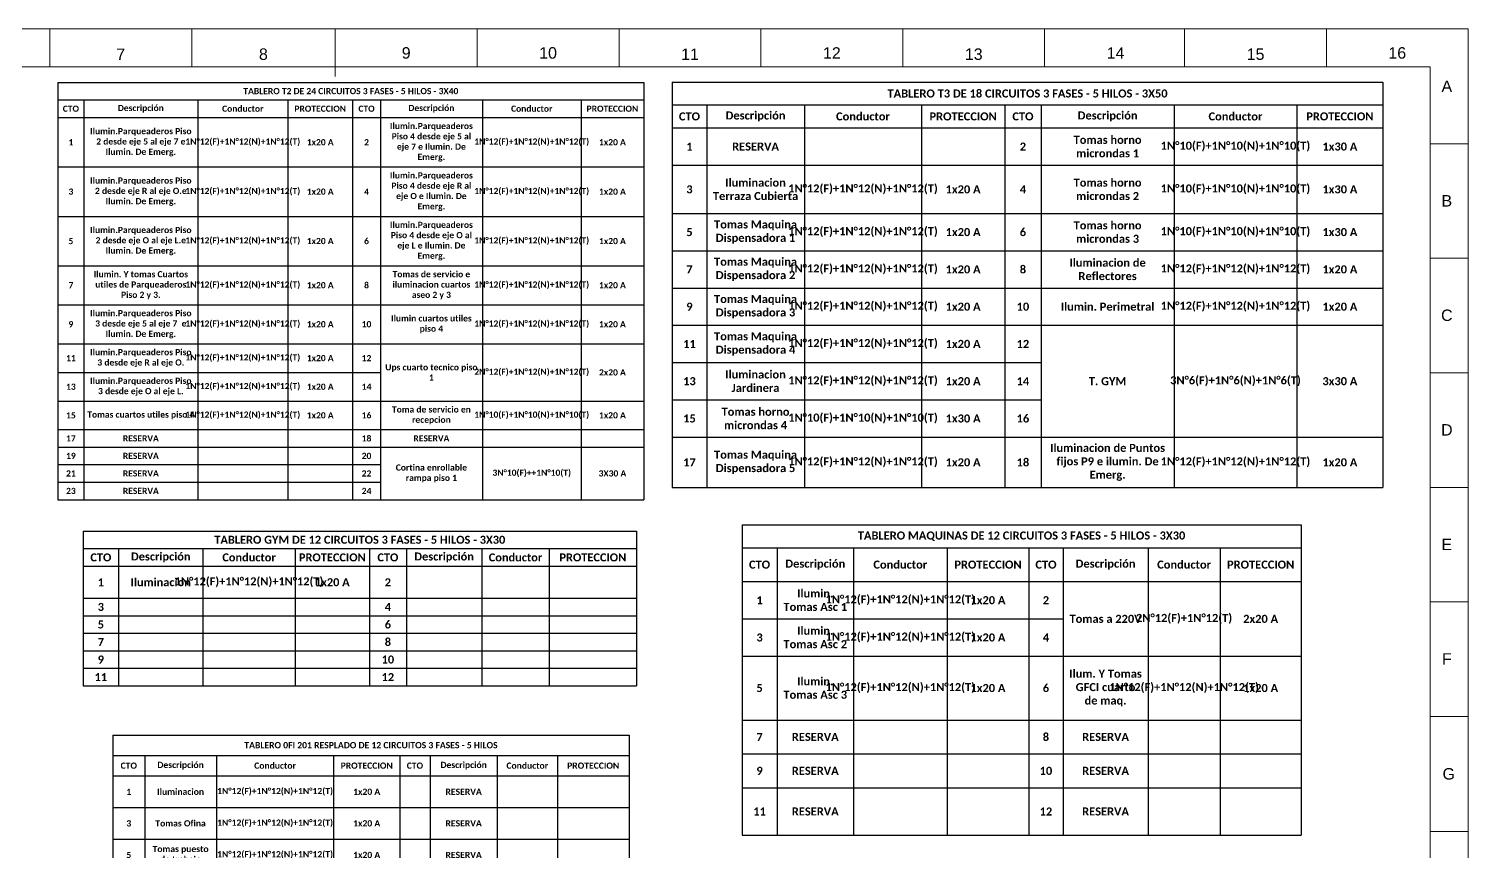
# Paper-space layout 'CUADRO DE CARGAS' of a CAD drawing. Header units: millimetres. Extents: x -541 to 452, y 214 to 916.
# Drawn here: x -178 to 452, y 557 to 916 of the extents above; entities that cross this region are included whole.
import ezdxf

# ---------------------------------------------------------------- set-up
doc = ezdxf.new("R2010")
doc.units = ezdxf.units.MM
doc.layers.add('-CN-GYD-CAJETIN-A0', color=7, linetype='Continuous', lineweight=5)
doc.layers.add('TEXTOS', color=7, linetype='Continuous', lineweight=20)
doc.styles.add('Annotative', font='arial.ttf')
doc.styles.get("Standard").update_dxf_attribs({"font": 'arial.ttf'})

# ---------------------------------------------------------------- blocks, each defined once
blk = doc.blocks.new('CAJETIN-A1')
at = {"layer": '-CN-GYD-CAJETIN-A0'}
for p, q in [((-525.57, 580.71), (-525.57, 594.85)), ((-473, 580.71), (-473, 594.85)), ((-419.79, 594.85), (-419.79, 577.17)), ((-367.22, 594.85), (-367.22, 580.71)), ((-314.65, 594.85), (-314.65, 580.71)), ((-262.08, 594.85), (-262.08, 580.71)), ((-209.51, 594.85), (-209.51, 580.71)), ((-156.94, 594.85), (-156.94, 580.71)), ((-105.07, 594.85), (-105.07, 580.71)), ((-52.5, 594.85), (-52.5, 580.71)), ((-14.15, 552.24), (0, 552.24)), ((-14.15, 509.8), (0, 509.8)), ((-14.15, 467.36), (0, 467.36)), ((-14.15, 424.92), (0, 424.92)), ((-14.15, 382.48), (0, 382.48)), ((-14.15, 340.04), (0, 340.04)), ((0, 297.43), (-14.15, 297.43))]:
    blk.add_line(p, q, dxfattribs=at)
for points in [[(-841, 0), (-841, 594.85), (0, 594.85), (0, 0)], [(-826.85, 14.15), (-826.85, 580.71), (-14.15, 580.71), (-14.15, 14.15)]]:
    blk.add_lwpolyline(points, close=True, dxfattribs=at)
at = {"layer": '-CN-GYD-CAJETIN-A0', "attachment_point": 5, "style": 'Annotative'}
for s, insert, char_height in [('7', (-499.29, 585.42), 4.24), ('8', (-446.43, 585.42), 4.24), ('9', (-393.51, 585.89), 4.24), ('10', (-340.94, 585.89), 4.244), ('11', (-288.36, 585.42), 4.244), ('12', (-235.79, 585.89), 4.244), ('13', (-183.22, 585.42), 4.244), ('14', (-130.65, 585.89), 4.244), ('15', (-78.79, 585.42), 4.244), ('16', (-26.29, 585.89), 4.244), ('A', (-7.92, 573.55), 4.24), ('B', (-7.92, 531.11), 4.24), ('C', (-7.92, 488.67), 4.24), ('D', (-7.92, 446.23), 4.24), ('E', (-7.92, 403.79), 4.24), ('F', (-7.92, 361.35), 4.24), ('G', (-7.21, 318.73), 4.24)]:
    blk.add_mtext(s, dxfattribs=dict(at, insert=insert, char_height=char_height))
at = {"layer": '-CN-GYD-CAJETIN-A0', "style": 'Annotative'}
for tag, p in [('AREA', (-138.92, 46.56)), ('FASE', (-96.97, 46.56)), ('NOM-PLANO', (-138.87, 18.32)), ('REV-N°', (-54.37, 18.15))]:
    blk.add_attdef(tag, p, '', height=2.5, dxfattribs=at)
blk = doc.blocks.new('*T119')
at = {"linetype": 'ByBlock', "lineweight": -2, "transparency": 16777216}
for p, q in [((0, 0), (244.56, 0)), ((0, 0), (0, -135.74)), ((0, -9.98), (244.56, -9.98)), ((15.35, -9.98), (15.35, -135.74)), ((48.73, -9.98), (48.73, -135.74)), ((89.72, -9.98), (89.72, -135.74)), ((125.46, -9.98), (125.46, -135.74)), ((140.44, -9.98), (140.44, -135.74)), ((177.61, -9.98), (177.61, -135.74)), ((209.16, -9.98), (209.16, -135.74)), ((244.56, -9.98), (244.56, -135.74)), ((0, -24.81), (244.56, -24.81)), ((0, -41.12), (140.44, -41.12)), ((0, -57.42), (244.56, -57.42)), ((0, -85.36), (244.56, -85.36)), ((0, -100.19), (244.56, -100.19)), ((0, -115.03), (244.56, -115.03)), ((0, -135.74), (177.61, -135.74))]:
    blk.add_line(p, q, dxfattribs=at)
at = {"color": 0, "linetype": 'ByBlock', "lineweight": -2, "transparency": 16777216}
for p, q in [((244.56, 0), (244.56, -9.98)), ((177.61, -135.74), (244.56, -135.74))]:
    blk.add_line(p, q, dxfattribs=at)
at = {"color": 0, "transparency": 16777216, "char_height": 3.5228, "attachment_point": 5}
for s, insert, width in [('{\\fCalibri|b1|i0|c0;\\c0;TABLERO MAQUINAS DE 12 CIRCUITOS 3 FASES - 5 HILOS - 3X30  ', (122.28, -4.99), 239.2721), ('{\\fCalibri|b1|i0|c0;\\c0;CTO', (7.68, -17.39), 10.0702), ('{\\fCalibri|b1|i0|c0;\\c0;Descripción ', (32.04, -17.39), 28.0962), ('{\\fCalibri|b1|i0|c0;\\c0;Conductor', (69.23, -17.39), 35.7038), ('{\\fCalibri|b1|i0|c0;\\c0;PROTECCION', (107.59, -17.39), 30.4514), ('{\\fCalibri|b1|i0|c0;\\c0;CTO', (132.95, -17.39), 9.696), ('{\\fCalibri|b1|i0|c0;\\c0;Descripción ', (159.02, -17.39), 31.8833), ('{\\fCalibri|b1|i0|c0;\\c0;Conductor', (193.38, -17.39), 26.2672), ('{\\fCalibri|b1|i0|c0;\\c0;PROTECCION', (226.86, -17.39), 30.1148), ('{\\fCalibri|b1|i0|c0;\\c0;1', (7.68, -32.96), 10.0702), ('{\\fCalibri|b1|i0|c0;\\c0;Ilumin. Tomas Asc 1', (32.04, -32.96), 28.0962), ('{\\fCalibri|b1|i0|c0;\\c0;1N°12(F)+1N°12(N)+1N°12(T)', (69.23, -32.96), 35.7038), ('{\\fCalibri|b1|i0|c0;\\c0;1x20 A', (107.59, -32.96), 30.4514), ('{\\fCalibri|b1|i0|c0;\\c0;2', (132.95, -32.96), 9.696), ('{\\fCalibri|b1|i0|c0;\\c0;Tomas a 220V', (159.02, -41.12), 31.8833), ('{\\fCalibri|b1|i0|c0;\\c0;2N°12(F)+1N°12(T)', (193.38, -41.12), 26.2672), ('{\\fCalibri|b1|i0|c0;\\c0;2x20 A', (226.86, -41.12), 30.1148), ('{\\fCalibri|b1|i0|c0;\\c0;3', (7.68, -49.27), 10.0702), ('{\\fCalibri|b1|i0|c0;\\c0;Ilumin. Tomas Asc 2', (32.04, -49.27), 28.0962), ('{\\fCalibri|b1|i0|c0;\\c0;1N°12(F)+1N°12(N)+1N°12(T)', (69.23, -49.27), 35.7038), ('{\\fCalibri|b1|i0|c0;\\c0;1x20 A', (107.59, -49.27), 30.4514), ('{\\fCalibri|b1|i0|c0;\\c0;4', (132.95, -49.27), 9.696), ('{\\fCalibri|b1|i0|c0;\\c0;Ilumin. Tomas Asc 3', (32.04, -71.39), 28.0962), ('{\\fCalibri|b1|i0|c0;\\c0;1N°12(F)+1N°12(N)+1N°12(T)', (69.23, -71.39), 35.7038), ('{\\fCalibri|b1|i0|c0;\\c0;Ilum. Y Tomas GFCI cuarto de maq.', (159.02, -71.39), 31.8833), ('{\\fCalibri|b1|i0|c0;\\c0;1N°12(F)+1N°12(N)+1N°12(T)', (193.38, -71.39), 26.2672), ('{\\fCalibri|b1|i0|c0;\\c0;5', (7.68, -71.39), 10.0702), ('{\\fCalibri|b1|i0|c0;\\c0;1x20 A', (107.59, -71.39), 30.4514), ('{\\fCalibri|b1|i0|c0;\\c0;6', (132.95, -71.39), 9.696), ('{\\fCalibri|b1|i0|c0;\\c0;1x20 A', (226.86, -71.39), 30.1148), ('{\\fCalibri|b1|i0|c0;\\c0;7', (7.68, -92.78), 10.0702), ('{\\fCalibri|b1|i0|c0;\\c0;RESERVA', (32.04, -92.78), 28.0962), ('{\\fCalibri|b1|i0|c0;\\c0;', (69.23, -92.78), 35.7038), ('{\\fCalibri|b1|i0|c0;\\c0;', (107.59, -92.78), 30.4514), ('{\\fCalibri|b1|i0|c0;\\c0;8', (132.95, -92.78), 9.696), ('{\\fCalibri|b1|i0|c0;\\c0;RESERVA', (159.02, -92.78), 31.8833), ('{\\fCalibri|b1|i0|c0;\\c0;', (193.38, -92.78), 26.2672), ('{\\fCalibri|b1|i0|c0;\\c0;', (226.86, -92.78), 30.1148), ('{\\fCalibri|b1|i0|c0;\\c0;9', (7.68, -107.61), 10.0702), ('{\\fCalibri|b1|i0|c0;\\c0;RESERVA', (32.04, -107.61), 28.0962), ('{\\fCalibri|b1|i0|c0;\\c0;10', (132.95, -107.61), 9.696), ('{\\fCalibri|b1|i0|c0;\\c0;RESERVA', (159.02, -107.61), 31.8833), ('{\\fCalibri|b1|i0|c0;\\c0;', (69.23, -107.61), 35.7038), ('{\\fCalibri|b1|i0|c0;\\c0;', (107.59, -107.61), 30.4514), ('{\\fCalibri|b1|i0|c0;\\c0;', (193.38, -107.61), 26.2672), ('{\\fCalibri|b1|i0|c0;\\c0;', (226.86, -107.61), 30.1148), ('{\\fCalibri|b1|i0|c0;\\c0;11', (7.68, -125.38), 10.0702), ('{\\fCalibri|b1|i0|c0;\\c0;RESERVA', (32.04, -125.38), 28.0962), ('{\\fCalibri|b1|i0|c0;\\c0;', (69.23, -125.38), 35.7038), ('{\\fCalibri|b1|i0|c0;\\c0;', (107.59, -125.38), 30.4514), ('{\\fCalibri|b1|i0|c0;\\c0;12', (132.95, -125.38), 9.696), ('{\\fCalibri|b1|i0|c0;\\c0;RESERVA', (159.02, -125.38), 31.8833), ('{\\fCalibri|b1|i0|c0;\\c0;', (193.38, -125.38), 26.2672), ('{\\fCalibri|b1|i0|c0;\\c0;', (226.86, -125.38), 30.1148)]:
    blk.add_mtext(s, dxfattribs=dict(at, insert=insert, width=width))
blk = doc.blocks.new('*T130')
at = {"layer": 'TEXTOS', "linetype": 'ByBlock', "lineweight": -2, "transparency": 16777216}
for p, q in [((0, 0), (256.24, 0)), ((0, 0), (0, -182.57)), ((0, -7.66), (256.24, -7.66)), ((11.32, -7.66), (11.32, -182.57)), ((61.17, -7.66), (61.17, -182.57)), ((100.52, -7.66), (100.52, -182.57)), ((128.9, -7.66), (128.9, -182.57)), ((141.04, -7.66), (141.04, -182.57)), ((185.64, -7.66), (185.64, -182.57)), ((228.81, -7.66), (228.81, -182.57)), ((256.24, -7.66), (256.24, -182.57)), ((0, -15.39), (256.24, -15.39)), ((0, -37.01), (256.24, -37.01)), ((0, -58.62), (256.24, -58.62)), ((0, -80.23), (256.24, -80.23)), ((0, -97.26), (256.24, -97.26)), ((0, -114.37), (256.24, -114.37)), ((0, -126.89), (141.04, -126.89)), ((0, -139.4), (256.24, -139.4)), ((0, -151.92), (256.24, -151.92)), ((0, -159.58), (256.24, -159.58)), ((0, -167.24), (141.04, -167.24)), ((0, -174.91), (141.04, -174.91)), ((0, -182.57), (141.04, -182.57))]:
    blk.add_line(p, q, dxfattribs=at)
at = {"layer": 'TEXTOS', "color": 0, "linetype": 'ByBlock', "lineweight": -2, "transparency": 16777216}
for p, q in [((256.24, 0), (256.24, -7.66)), ((141.04, -182.57), (256.24, -182.57))]:
    blk.add_line(p, q, dxfattribs=at)
at = {"layer": 'TEXTOS', "color": 0, "transparency": 16777216, "char_height": 2.704, "attachment_point": 5}
for s, insert, width in [('{\\fCalibri|b1|i0|c0;\\c0;TABLERO T2 DE 24 CIRCUITOS 3 FASES - 5 HILOS - 3X40  ', (128.12, -3.83), 252.1874), ('{\\fCalibri|b1|i0|c0;\\c0;CTO', (5.66, -11.53), 7.2643), ('{\\fCalibri|b1|i0|c0;\\c0;Descripción ', (36.24, -11.53), 45.7909), ('{\\fCalibri|b1|i0|c0;\\c0;Conductor', (80.84, -11.53), 35.2978), ('{\\fCalibri|b1|i0|c0;\\c0;PROTECCION', (114.71, -11.53), 24.3278), ('{\\fCalibri|b1|i0|c0;\\c0;CTO', (134.97, -11.53), 8.0829), ('{\\fCalibri|b1|i0|c0;\\c0;Descripción ', (163.34, -11.53), 40.5443), ('{\\fCalibri|b1|i0|c0;\\c0;Conductor', (207.23, -11.53), 39.1135), ('{\\fCalibri|b1|i0|c0;\\c0;PROTECCION', (242.53, -11.53), 23.3739), ('{\\fCalibri|b1|i0|c0;\\c0;Ilumin.Parqueaderos Piso 4 desde eje 5 al eje 7 e Ilumin. De Emerg.', (163.34, -26.2), 40.5443), ('{\\fCalibri|b1|i0|c0;\\c0;1', (5.66, -26.2), 7.2643), ('{\\fCalibri|b1|i0|c0;\\c0;Ilumin.Parqueaderos Piso 2 desde eje 5 al eje 7 e Ilumin. De Emerg.', (36.24, -26.2), 45.7909), ('{\\fCalibri|b1|i0|c0;\\c0;1N°12(F)+1N°12(N)+1N°12(T)', (80.84, -26.2), 35.2978), ('{\\fCalibri|b1|i0|c0;\\c0;1x20 A', (114.71, -26.2), 24.3278), ('{\\fCalibri|b1|i0|c0;\\c0;2', (134.97, -26.2), 8.0829), ('{\\fCalibri|b1|i0|c0;\\c0;1N°12(F)+1N°12(N)+1N°12(T)', (207.23, -26.2), 39.1135), ('{\\fCalibri|b1|i0|c0;\\c0;1x20 A', (242.53, -26.2), 23.3739), ('{\\fCalibri|b1|i0|c0;\\c0;Ilumin.Parqueaderos Piso 2 desde eje R al eje O.e Ilumin. De Emerg.', (36.24, -47.81), 45.7909), ('{\\fCalibri|b1|i0|c0;\\c0;Ilumin.Parqueaderos Piso 4 desde eje R al eje O e Ilumin. De Emerg.', (163.34, -47.81), 40.5443), ('{\\fCalibri|b1|i0|c0;\\c0;3', (5.66, -47.81), 7.2643), ('{\\fCalibri|b1|i0|c0;\\c0;1N°12(F)+1N°12(N)+1N°12(T)', (80.84, -47.81), 35.2978), ('{\\fCalibri|b1|i0|c0;\\c0;1x20 A', (114.71, -47.81), 24.3278), ('{\\fCalibri|b1|i0|c0;\\c0;4', (134.97, -47.81), 8.0829), ('{\\fCalibri|b1|i0|c0;\\c0;1N°12(F)+1N°12(N)+1N°12(T)', (207.23, -47.81), 39.1135), ('{\\fCalibri|b1|i0|c0;\\c0;1x20 A', (242.53, -47.81), 23.3739), ('{\\fCalibri|b1|i0|c0;\\c0;Ilumin.Parqueaderos Piso 4 desde eje O al eje L e Ilumin. De Emerg.', (163.34, -69.43), 40.5443), ('{\\fCalibri|b1|i0|c0;\\c0;5', (5.66, -69.43), 7.2643), ('{\\fCalibri|b1|i0|c0;\\c0;Ilumin.Parqueaderos Piso 2 desde eje O al eje L.e Ilumin. De Emerg.', (36.24, -69.43), 45.7909), ('{\\fCalibri|b1|i0|c0;\\c0;1N°12(F)+1N°12(N)+1N°12(T)', (80.84, -69.43), 35.2978), ('{\\fCalibri|b1|i0|c0;\\c0;1x20 A', (114.71, -69.43), 24.3278), ('{\\fCalibri|b1|i0|c0;\\c0;6', (134.97, -69.43), 8.0829), ('{\\fCalibri|b1|i0|c0;\\c0;1N°12(F)+1N°12(N)+1N°12(T)', (207.23, -69.43), 39.1135), ('{\\fCalibri|b1|i0|c0;\\c0;1x20 A', (242.53, -69.43), 23.3739), ('{\\fCalibri|b1|i0|c0;\\c0;7', (5.66, -88.75), 7.2643), ('{\\fCalibri|b1|i0|c0;\\c0;Ilumin. Y tomas Cuartos utiles de Parqueaderos Piso 2 y 3.', (36.24, -88.75), 45.7909), ('{\\fCalibri|b1|i0|c0;\\c0;1N°12(F)+1N°12(N)+1N°12(T)', (80.84, -88.75), 35.2978), ('{\\fCalibri|b1|i0|c0;\\c0;1x20 A', (114.71, -88.75), 24.3278), ('{\\fCalibri|b1|i0|c0;\\c0;8', (134.97, -88.75), 8.0829), ('{\\fCalibri|b1|i0|c0;\\c0;Tomas de servicio e iluminacion cuartos aseo 2 y 3', (163.34, -88.75), 40.5443), ('{\\fCalibri|b1|i0|c0;\\c0;1N°12(F)+1N°12(N)+1N°12(T)', (207.23, -88.75), 39.1135), ('{\\fCalibri|b1|i0|c0;\\c0;1x20 A', (242.53, -88.75), 23.3739), ('{\\fCalibri|b1|i0|c0;\\c0;Ilumin.Parqueaderos Piso 3 desde eje 5 al eje 7  e Ilumin. De Emerg.', (36.24, -105.82), 45.7909), ('{\\fCalibri|b1|i0|c0;\\c0;9', (5.66, -105.82), 7.2643), ('{\\fCalibri|b1|i0|c0;\\c0;1N°12(F)+1N°12(N)+1N°12(T)', (80.84, -105.82), 35.2978), ('{\\fCalibri|b1|i0|c0;\\c0;1x20 A', (114.71, -105.82), 24.3278), ('{\\fCalibri|b1|i0|c0;\\c0;10', (134.97, -105.82), 8.0829), ('{\\fCalibri|b1|i0|c0;\\c0;Ilumin cuartos utiles piso 4', (163.34, -105.82), 40.5443), ('{\\fCalibri|b1|i0|c0;\\c0;1N°12(F)+1N°12(N)+1N°12(T)', (207.23, -105.82), 39.1135), ('{\\fCalibri|b1|i0|c0;\\c0;1x20 A', (242.53, -105.82), 23.3739), ('{\\fCalibri|b1|i0|c0;\\c0;11', (5.66, -120.63), 7.2643), ('{\\fCalibri|b1|i0|c0;\\c0;Ilumin.Parqueaderos Piso 3 desde eje R al eje O.', (36.24, -120.63), 45.7909), ('{\\fCalibri|b1|i0|c0;\\c0;1N°12(F)+1N°12(N)+1N°12(T)', (80.84, -120.63), 35.2978), ('{\\fCalibri|b1|i0|c0;\\c0;1x20 A', (114.71, -120.63), 24.3278), ('{\\fCalibri|b1|i0|c0;\\c0;12', (134.97, -120.63), 8.0829), ('{\\fCalibri|b1|i0|c0;\\c0;Ups cuarto tecnico piso 1', (163.34, -126.89), 40.5443), ('{\\fCalibri|b1|i0|c0;\\c0;2N°12(F)+1N°12(N)+1N°12(T)', (207.23, -126.89), 39.1135), ('{\\fCalibri|b1|i0|c0;\\c0;2x20 A', (242.53, -126.89), 23.3739), ('{\\fCalibri|b1|i0|c0;\\c0;13', (5.66, -133.15), 7.2643), ('{\\fCalibri|b1|i0|c0;\\c0;Ilumin.Parqueaderos Piso 3 desde eje O al eje L.', (36.24, -133.15), 45.7909), ('{\\fCalibri|b1|i0|c0;\\c0;1N°12(F)+1N°12(N)+1N°12(T)', (80.84, -133.15), 35.2978), ('{\\fCalibri|b1|i0|c0;\\c0;1x20 A', (114.71, -133.15), 24.3278), ('{\\fCalibri|b1|i0|c0;\\c0;14', (134.97, -133.15), 8.0829), ('{\\fCalibri|b1|i0|c0;\\c0;15', (5.66, -145.66), 7.2643), ('{\\fCalibri|b1|i0|c0;\\c0;Tomas cuartos utiles piso 4', (36.24, -145.66), 45.7909), ('{\\fCalibri|b1|i0|c0;\\c0;1N°12(F)+1N°12(N)+1N°12(T)', (80.84, -145.66), 35.2978), ('{\\fCalibri|b1|i0|c0;\\c0;1x20 A', (114.71, -145.66), 24.3278), ('{\\fCalibri|b1|i0|c0;\\c0;16', (134.97, -145.66), 8.0829), ('{\\fCalibri|b1|i0|c0;\\c0;Toma de servicio en recepcion', (163.34, -145.66), 40.5443), ('{\\fCalibri|b1|i0|c0;\\c0;1N°10(F)+1N°10(N)+1N°10(T)', (207.23, -145.66), 39.1135), ('{\\fCalibri|b1|i0|c0;\\c0;1x20 A', (242.53, -145.66), 23.3739), ('{\\fCalibri|b1|i0|c0;\\c0;17', (5.66, -155.75), 7.2643), ('{\\fCalibri|b1|i0|c0;\\c0;RESERVA', (36.24, -155.75), 45.7909), ('{\\fCalibri|b1|i0|c0;\\c0;', (80.84, -155.75), 35.2978), ('{\\fArial|b0|i0|c0;\\c0;', (114.71, -155.75), 24.3278), ('{\\fCalibri|b1|i0|c0;\\c0;18', (134.97, -155.75), 8.0829), ('{\\fCalibri|b1|i0|c0;\\c0;RESERVA', (163.34, -155.75), 40.5443), ('{\\fCalibri|b1|i0|c0;\\c0;', (207.23, -155.75), 39.1135), ('{\\fCalibri|b1|i0|c0;\\c0;', (242.53, -155.75), 23.3739), ('{\\fCalibri|b1|i0|c0;\\c0;19', (5.66, -163.41), 7.2643), ('{\\fCalibri|b1|i0|c0;\\c0;RESERVA', (36.24, -163.41), 45.7909), ('{\\fCalibri|b1|i0|c0;\\c0;', (80.84, -163.41), 35.2978), ('{\\fArial|b0|i0|c0;\\c0;', (114.71, -163.41), 24.3278), ('{\\fCalibri|b1|i0|c0;\\c0;20', (134.97, -163.41), 8.0829), ('{\\fCalibri|b1|i0|c0;\\c0;21', (5.66, -171.07), 7.2643), ('{\\fCalibri|b1|i0|c0;\\c0;RESERVA', (36.24, -171.07), 45.7909), ('{\\fCalibri|b1|i0|c0;\\c0;22', (134.97, -171.07), 8.0829), ('{\\fCalibri|b1|i0|c0;\\c0;Cortina enrollable rampa piso 1', (163.34, -171.07), 40.5443), ('{\\fCalibri|b1|i0|c0;\\c0;3N°10(F)++1N°10(T)', (207.23, -171.07), 39.1135), ('{\\fCalibri|b1|i0|c0;\\c0;3X30 A', (242.53, -171.07), 23.3739), ('{\\fCalibri|b1|i0|c0;\\c0;', (80.84, -171.07), 35.2978), ('{\\fArial|b0|i0|c0;\\c0;', (114.71, -171.07), 24.3278), ('{\\fCalibri|b1|i0|c0;\\c0;23', (5.66, -178.74), 7.2643), ('{\\fCalibri|b1|i0|c0;\\c0;RESERVA', (36.24, -178.74), 45.7909), ('{\\fCalibri|b1|i0|c0;\\c0;', (80.84, -178.74), 35.2978), ('{\\fCalibri|b1|i0|c0;\\c0;', (114.71, -178.74), 24.3278), ('{\\fCalibri|b1|i0|c0;\\c0;24', (134.97, -178.74), 8.0829)]:
    blk.add_mtext(s, dxfattribs=dict(at, insert=insert, width=width))
blk = doc.blocks.new('*T132')
at = {"layer": 'TEXTOS', "linetype": 'ByBlock', "lineweight": -2, "transparency": 16777216}
for p, q in [((0, 0), (225.75, 0)), ((0, 0), (0, -86.17)), ((0, -8.92), (225.75, -8.92)), ((13.89, -8.92), (13.89, -86.17)), ((45.28, -8.92), (45.28, -86.17)), ((96.55, -8.92), (96.55, -86.17)), ((125.44, -8.92), (125.44, -86.17)), ((138.73, -8.92), (138.73, -86.17)), ((168.07, -8.92), (168.07, -86.17)), ((194.41, -8.92), (194.41, -86.17)), ((225.75, -8.92), (225.75, -86.17)), ((0, -17.92), (225.75, -17.92)), ((0, -31.75), (225.75, -31.75)), ((0, -45.57), (225.75, -45.57)), ((0, -59.4), (225.75, -59.4)), ((0, -68.32), (225.75, -68.32)), ((0, -77.25), (225.75, -77.25)), ((0, -86.17), (194.41, -86.17))]:
    blk.add_line(p, q, dxfattribs=at)
at = {"layer": 'TEXTOS', "color": 0, "linetype": 'ByBlock', "lineweight": -2, "transparency": 16777216}
for p, q in [((225.75, 0), (225.75, -8.92)), ((194.41, -86.17), (225.75, -86.17))]:
    blk.add_line(p, q, dxfattribs=at)
at = {"layer": 'TEXTOS', "color": 0, "transparency": 16777216, "char_height": 2.7301, "attachment_point": 5}
for s, insert, width in [('{\\fCalibri|b1|i0|c0;\\c0;TABLERO 0FI 201 RESPLADO DE 12 CIRCUITOS 3 FASES - 5 HILOS   ', (112.88, -4.46), 220.4696), ('{\\fCalibri|b1|i0|c0;\\c0;CTO', (6.95, -13.42), 8.6094), ('{\\fCalibri|b1|i0|c0;\\c0;Descripción ', (29.59, -13.42), 26.1045), ('{\\fCalibri|b1|i0|c0;\\c0;Conductor', (70.92, -13.42), 45.9859), ('{\\fCalibri|b1|i0|c0;\\c0;PROTECCION', (111, -13.42), 23.604), ('{\\fCalibri|b1|i0|c0;\\c0;CTO', (132.09, -13.42), 8.0074), ('{\\fCalibri|b1|i0|c0;\\c0;Descripción ', (153.4, -13.42), 24.0575), ('{\\fCalibri|b1|i0|c0;\\c0;Conductor', (181.24, -13.42), 21.0481), ('{\\fCalibri|b1|i0|c0;\\c0;PROTECCION', (210.08, -13.42), 26.0637), ('{\\fCalibri|b1|i0|c0;\\c0;1', (6.95, -24.83), 8.6094), ('{\\fCalibri|b1|i0|c0;\\c0;Iluminacion ', (29.59, -24.83), 26.1045), ('{\\fCalibri|b1|i0|c0;\\c0;1N°12(F)+1N°12(N)+1N°12(T)', (70.92, -24.83), 45.9859), ('{\\fCalibri|b1|i0|c0;\\c0;1x20 A', (111, -24.83), 23.604), ('{\\fCalibri|b1|i0|c0;\\c0;', (132.09, -24.83), 8.0074), ('{\\fCalibri|b1|i0|c0;\\c0;RESERVA', (153.4, -24.83), 24.0575), ('{\\fCalibri|b1|i0|c0;\\c0;', (181.24, -24.83), 21.0481), ('{\\fCalibri|b1|i0|c0;\\c0;', (210.08, -24.83), 26.0637), ('{\\fCalibri|b1|i0|c0;\\c0;3', (6.95, -38.66), 8.6094), ('{\\fCalibri|b1|i0|c0;\\c0;Tomas Ofina', (29.59, -38.66), 26.1045), ('{\\fCalibri|b1|i0|c0;\\c0;1N°12(F)+1N°12(N)+1N°12(T)', (70.92, -38.66), 45.9859), ('{\\fCalibri|b1|i0|c0;\\c0;1x20 A', (111, -38.66), 23.604), ('{\\fCalibri|b1|i0|c0;\\c0;RESERVA', (153.4, -38.66), 24.0575), ('{\\fCalibri|b1|i0|c0;\\c0;', (132.09, -38.66), 8.0074), ('{\\fCalibri|b1|i0|c0;\\c0;', (181.24, -38.66), 21.0481), ('{\\fCalibri|b1|i0|c0;\\c0;', (210.08, -38.66), 26.0637), ('{\\fCalibri|b1|i0|c0;\\c0;Tomas puesto de trabajo', (29.59, -52.49), 26.1045), ('{\\fCalibri|b1|i0|c0;\\c0;5', (6.95, -52.49), 8.6094), ('{\\fCalibri|b1|i0|c0;\\c0;1N°12(F)+1N°12(N)+1N°12(T)', (70.92, -52.49), 45.9859), ('{\\fCalibri|b1|i0|c0;\\c0;1x20 A', (111, -52.49), 23.604), ('{\\fCalibri|b1|i0|c0;\\c0;', (132.09, -52.49), 8.0074), ('{\\fCalibri|b1|i0|c0;\\c0;RESERVA', (153.4, -52.49), 24.0575), ('{\\fCalibri|b1|i0|c0;\\c0;', (181.24, -52.49), 21.0481), ('{\\fCalibri|b1|i0|c0;\\c0;', (210.08, -52.49), 26.0637), ('{\\fCalibri|b1|i0|c0;\\c0;7', (6.95, -63.86), 8.6094), ('{\\fCalibri|b1|i0|c0;\\c0;RESERVA', (29.59, -63.86), 26.1045), ('{\\fCalibri|b1|i0|c0;\\c0;RESERVA', (153.4, -63.86), 24.0575), ('{\\fCalibri|b1|i0|c0;\\c0;', (70.92, -63.86), 45.9859), ('{\\fCalibri|b1|i0|c0;\\c0;', (111, -63.86), 23.604), ('{\\fCalibri|b1|i0|c0;\\c0;', (132.09, -63.86), 8.0074), ('{\\fCalibri|b1|i0|c0;\\c0;', (181.24, -63.86), 21.0481), ('{\\fCalibri|b1|i0|c0;\\c0;', (210.08, -63.86), 26.0637), ('{\\fCalibri|b1|i0|c0;\\c0;9', (6.95, -72.79), 8.6094), ('{\\fCalibri|b1|i0|c0;\\c0;RESERVA', (29.59, -72.79), 26.1045), ('{\\fCalibri|b1|i0|c0;\\c0;', (70.92, -72.79), 45.9859), ('{\\fCalibri|b1|i0|c0;\\c0;', (111, -72.79), 23.604), ('{\\fCalibri|b1|i0|c0;\\c0;', (132.09, -72.79), 8.0074), ('{\\fCalibri|b1|i0|c0;\\c0;RESERVA', (153.4, -72.79), 24.0575), ('{\\fCalibri|b1|i0|c0;\\c0;', (181.24, -72.79), 21.0481), ('{\\fCalibri|b1|i0|c0;\\c0;', (210.08, -72.79), 26.0637), ('{\\fCalibri|b1|i0|c0;\\c0;11', (6.95, -81.71), 8.6094), ('{\\fCalibri|b1|i0|c0;\\c0;RESERVA', (29.59, -81.71), 26.1045), ('{\\fCalibri|b1|i0|c0;\\c0;', (70.92, -81.71), 45.9859), ('{\\fCalibri|b1|i0|c0;\\c0;', (111, -81.71), 23.604), ('{\\fCalibri|b1|i0|c0;\\c0;', (132.09, -81.71), 8.0074), ('{\\fCalibri|b1|i0|c0;\\c0;RESERVA', (153.4, -81.71), 24.0575), ('{\\fCalibri|b1|i0|c0;\\c0;', (181.24, -81.71), 21.0481), ('{\\fCalibri|b1|i0|c0;\\c0;', (210.08, -81.71), 26.0637)]:
    blk.add_mtext(s, dxfattribs=dict(at, insert=insert, width=width))
blk = doc.blocks.new('*T136')
at = {"linetype": 'ByBlock', "lineweight": -2, "transparency": 16777216}
for p, q in [((0, 0), (310.85, 0)), ((0, 0), (0, -177.37)), ((0, -9.98), (310.85, -9.98)), ((15.09, -9.98), (15.09, -177.37)), ((57.81, -9.98), (57.81, -177.37)), ((109.08, -9.98), (109.08, -177.37)), ((145.43, -9.98), (145.43, -177.37)), ((161.39, -9.98), (161.39, -177.37)), ((219.49, -9.98), (219.49, -177.37)), ((273.25, -9.98), (273.25, -177.37)), ((310.85, -9.98), (310.85, -177.37)), ((0, -20.05), (310.85, -20.05)), ((0, -36.36), (310.85, -36.36)), ((0, -57.47), (310.85, -57.47)), ((0, -73.78), (310.85, -73.78)), ((0, -90.08), (310.85, -90.08)), ((0, -106.39), (310.85, -106.39)), ((0, -122.7), (161.39, -122.7)), ((0, -139), (161.39, -139)), ((0, -155.31), (310.85, -155.31)), ((0, -177.37), (310.85, -177.37))]:
    blk.add_line(p, q, dxfattribs=at)
at = {"color": 0, "linetype": 'ByBlock', "lineweight": -2, "transparency": 16777216}
blk.add_line((310.85, 0), (310.85, -9.98), dxfattribs=at)
at = {"color": 0, "transparency": 16777216, "char_height": 3.5228, "attachment_point": 5}
for s, insert, width in [('{\\fCalibri|b1|i0|c0;\\c0;TABLERO T3 DE 18 CIRCUITOS 3 FASES - 5 HILOS - 3X50  ', (155.42, -4.99), 305.5617), ('{\\fCalibri|b1|i0|c0;\\c0;Descripción ', (36.45, -15.02), 37.4322), ('{\\fCalibri|b1|i0|c0;\\c0;Descripción ', (190.44, -15.02), 52.821), ('{\\fCalibri|b1|i0|c0;\\c0;CTO', (7.54, -15.02), 9.8053), ('{\\fCalibri|b1|i0|c0;\\c0;Conductor', (83.44, -15.02), 45.9859), ('{\\fCalibri|b1|i0|c0;\\c0;PROTECCION', (127.25, -15.02), 31.0728), ('{\\fCalibri|b1|i0|c0;\\c0;CTO', (153.41, -15.02), 10.6685), ('{\\fCalibri|b1|i0|c0;\\c0;Conductor', (246.37, -15.02), 48.4714), ('{\\fCalibri|b1|i0|c0;\\c0;PROTECCION', (292.05, -15.02), 32.3155), ('{\\fCalibri|b1|i0|c0;\\c0;Tomas horno microndas 1', (190.44, -28.21), 52.821), ('{\\fCalibri|b1|i0|c0;\\c0;1', (7.54, -28.21), 9.8053), ('{\\fCalibri|b1|i0|c0;\\c0;RESERVA', (36.45, -28.21), 37.4322), ('{\\fCalibri|b1|i0|c0;\\c0;', (83.44, -28.21), 45.9859), ('{\\fCalibri|b1|i0|c0;\\c0;', (127.25, -28.21), 31.0728), ('{\\fCalibri|b1|i0|c0;\\c0;2', (153.41, -28.21), 10.6685), ('{\\fCalibri|b1|i0|c0;\\c0;1N°10(F)+1N°10(N)+1N°10(T)', (246.37, -28.21), 48.4714), ('{\\fCalibri|b1|i0|c0;\\c0;1x30 A', (292.05, -28.21), 32.3155), ('{\\fCalibri|b1|i0|c0;\\c0;Iluminacion Terraza Cubierta', (36.45, -46.92), 37.4322), ('{\\fCalibri|b1|i0|c0;\\c0;Tomas horno microndas 2', (190.44, -46.92), 52.821), ('{\\fCalibri|b1|i0|c0;\\c0;3', (7.54, -46.92), 9.8053), ('{\\fCalibri|b1|i0|c0;\\c0;1N°12(F)+1N°12(N)+1N°12(T)', (83.44, -46.92), 45.9859), ('{\\fCalibri|b1|i0|c0;\\c0;1x20 A', (127.25, -46.92), 31.0728), ('{\\fCalibri|b1|i0|c0;\\c0;4', (153.41, -46.92), 10.6685), ('{\\fCalibri|b1|i0|c0;\\c0;1N°10(F)+1N°10(N)+1N°10(T)', (246.37, -46.92), 48.4714), ('{\\fCalibri|b1|i0|c0;\\c0;1x30 A', (292.05, -46.92), 32.3155), ('{\\fCalibri|b1|i0|c0;\\c0;Tomas Maquina Dispensadora 1', (36.45, -65.62), 37.4322), ('{\\fCalibri|b1|i0|c0;\\c0;1N°12(F)+1N°12(N)+1N°12(T)', (83.44, -65.62), 45.9859), ('{\\fCalibri|b1|i0|c0;\\c0;Tomas horno microndas 3', (190.44, -65.62), 52.821), ('{\\fCalibri|b1|i0|c0;\\c0;1N°10(F)+1N°10(N)+1N°10(T)', (246.37, -65.62), 48.4714), ('{\\fCalibri|b1|i0|c0;\\c0;5', (7.54, -65.62), 9.8053), ('{\\fCalibri|b1|i0|c0;\\c0;1x20 A', (127.25, -65.62), 31.0728), ('{\\fCalibri|b1|i0|c0;\\c0;6', (153.41, -65.62), 10.6685), ('{\\fCalibri|b1|i0|c0;\\c0;1x30 A', (292.05, -65.62), 32.3155), ('{\\fCalibri|b1|i0|c0;\\c0;7', (7.54, -81.93), 9.8053), ('{\\fCalibri|b1|i0|c0;\\c0;Tomas Maquina Dispensadora 2', (36.45, -81.93), 37.4322), ('{\\fCalibri|b1|i0|c0;\\c0;1N°12(F)+1N°12(N)+1N°12(T)', (83.44, -81.93), 45.9859), ('{\\fCalibri|b1|i0|c0;\\c0;1x20 A', (127.25, -81.93), 31.0728), ('{\\fCalibri|b1|i0|c0;\\c0;8', (153.41, -81.93), 10.6685), ('{\\fCalibri|b1|i0|c0;\\c0;Iluminacion de Reflectores', (190.44, -81.93), 52.821), ('{\\fCalibri|b1|i0|c0;\\c0;1N°12(F)+1N°12(N)+1N°12(T)', (246.37, -81.93), 48.4714), ('{\\fCalibri|b1|i0|c0;\\c0;1x20 A', (292.05, -81.93), 32.3155), ('{\\fCalibri|b1|i0|c0;\\c0;Tomas Maquina Dispensadora 3', (36.45, -98.24), 37.4322), ('{\\fCalibri|b1|i0|c0;\\c0;9', (7.54, -98.24), 9.8053), ('{\\fCalibri|b1|i0|c0;\\c0;1N°12(F)+1N°12(N)+1N°12(T)', (83.44, -98.24), 45.9859), ('{\\fCalibri|b1|i0|c0;\\c0;1x20 A', (127.25, -98.24), 31.0728), ('{\\fCalibri|b1|i0|c0;\\c0;10', (153.41, -98.24), 10.6685), ('{\\fCalibri|b1|i0|c0;\\c0;Ilumin. Perimetral', (190.44, -98.24), 52.821), ('{\\fCalibri|b1|i0|c0;\\c0;1N°12(F)+1N°12(N)+1N°12(T)', (246.37, -98.24), 48.4714), ('{\\fCalibri|b1|i0|c0;\\c0;1x20 A', (292.05, -98.24), 32.3155), ('{\\fCalibri|b1|i0|c0;\\c0;11', (7.54, -114.54), 9.8053), ('{\\fCalibri|b1|i0|c0;\\c0;Tomas Maquina Dispensadora 4', (36.45, -114.54), 37.4322), ('{\\fCalibri|b1|i0|c0;\\c0;1N°12(F)+1N°12(N)+1N°12(T)', (83.44, -114.54), 45.9859), ('{\\fCalibri|b1|i0|c0;\\c0;1x20 A', (127.25, -114.54), 31.0728), ('{\\fCalibri|b1|i0|c0;\\c0;12', (153.41, -114.54), 10.6685), ('{\\fCalibri|b1|i0|c0;\\c0;Iluminacion Jardinera', (36.45, -130.85), 37.4322), ('{\\fCalibri|b1|i0|c0;\\c0;13', (7.54, -130.85), 9.8053), ('{\\fCalibri|b1|i0|c0;\\c0;1N°12(F)+1N°12(N)+1N°12(T)', (83.44, -130.85), 45.9859), ('{\\fCalibri|b1|i0|c0;\\c0;1x20 A', (127.25, -130.85), 31.0728), ('{\\fCalibri|b1|i0|c0;\\c0;14', (153.41, -130.85), 10.6685), ('{\\fCalibri|b1|i0|c0;\\c0;T. GYM', (190.44, -130.85), 52.821), ('{\\fCalibri|b1|i0|c0;\\c0;3N°6(F)+1N°6(N)+1N°6(T)', (246.37, -130.85), 48.4714), ('{\\fCalibri|b1|i0|c0;\\c0;3x30 A', (292.05, -130.85), 32.3155), ('{\\fCalibri|b1|i0|c0;\\c0;Tomas horno microndas 4', (36.45, -147.16), 37.4322), ('{\\fCalibri|b1|i0|c0;\\c0;1N°10(F)+1N°10(N)+1N°10(T)', (83.44, -147.16), 45.9859), ('{\\fCalibri|b1|i0|c0;\\c0;15', (7.54, -147.16), 9.8053), ('{\\fCalibri|b1|i0|c0;\\c0;1x30 A', (127.25, -147.16), 31.0728), ('{\\fCalibri|b1|i0|c0;\\c0;16', (153.41, -147.16), 10.6685), ('{\\fCalibri|b1|i0|c0;\\c0;Tomas Maquina Dispensadora 5', (36.45, -166.34), 37.4322), ('{\\fCalibri|b1|i0|c0;\\c0;1N°12(F)+1N°12(N)+1N°12(T)', (83.44, -166.34), 45.9859), ('{\\fCalibri|b1|i0|c0;\\c0;Iluminacion de Puntos fijos P9 e ilumin. De Emerg.', (190.44, -166.34), 52.821), ('{\\fCalibri|b1|i0|c0;\\c0;1N°12(F)+1N°12(N)+1N°12(T)', (246.37, -166.34), 48.4714), ('{\\fCalibri|b1|i0|c0;\\c0;17', (7.54, -166.34), 9.8053), ('{\\fCalibri|b1|i0|c0;\\c0;1x20 A', (127.25, -166.34), 31.0728), ('{\\fCalibri|b1|i0|c0;\\c0;18', (153.41, -166.34), 10.6685), ('{\\fCalibri|b1|i0|c0;\\c0;1x20 A', (292.05, -166.34), 32.3155)]:
    blk.add_mtext(s, dxfattribs=dict(at, insert=insert, width=width))
blk = doc.blocks.new('*T139')
at = {"linetype": 'ByBlock', "lineweight": -2, "transparency": 16777216}
for p, q in [((0, 0), (242.05, 0)), ((0, 0), (0, -67.71)), ((0, -7.67), (242.05, -7.67)), ((15.51, -7.67), (15.51, -67.71)), ((52.38, -7.67), (52.38, -67.71)), ((92.77, -7.67), (92.77, -67.71)), ((125.22, -7.67), (125.22, -67.71)), ((141.4, -7.67), (141.4, -67.71)), ((174.39, -7.67), (174.39, -67.71)), ((203.87, -7.67), (203.87, -67.71)), ((242.05, -7.67), (242.05, -67.71)), ((0, -15.42), (242.05, -15.42)), ((0, -29.38), (242.05, -29.38)), ((0, -37.04), (242.05, -37.04)), ((0, -44.71), (242.05, -44.71)), ((0, -52.38), (242.05, -52.38)), ((0, -60.04), (242.05, -60.04)), ((0, -67.71), (141.4, -67.71))]:
    blk.add_line(p, q, dxfattribs=at)
at = {"color": 0, "linetype": 'ByBlock', "lineweight": -2, "transparency": 16777216}
for p, q in [((242.05, 0), (242.05, -7.67)), ((141.4, -67.71), (242.05, -67.71))]:
    blk.add_line(p, q, dxfattribs=at)
at = {"color": 0, "transparency": 16777216, "char_height": 3.5}
for s, insert, width, attachment_point in [('{\\fCalibri|b1|i0|c0;\\c0;TABLERO GYM DE 12 CIRCUITOS 3 FASES - 5 HILOS - 3X30  ', (121.03, -3.83), 239.0535, 5), ('{\\fCalibri|b1|i0|c0;\\c0;CTO', (7.76, -11.55), 12.5135, 5), ('{\\fCalibri|b1|i0|c0;\\c0;Descripción ', (33.95, -11.55), 33.8689, 5), ('{\\fCalibri|b1|i0|c0;\\c0;Conductor', (72.58, -11.55), 37.3879, 5), ('{\\fCalibri|b1|i0|c0;\\c0;PROTECCION', (109, -11.55), 29.4541, 5), ('{\\fCalibri|b1|i0|c0;\\c0;CTO', (133.31, -11.55), 13.1742, 5), ('{\\fCalibri|b1|i0|c0;\\c0;Descripción ', (157.89, -11.55), 29.9883, 5), ('{\\fCalibri|b1|i0|c0;\\c0;Conductor', (189.13, -11.55), 26.4831, 5), ('{\\fCalibri|b1|i0|c0;\\c0;PROTECCION', (222.96, -11.55), 35.1835, 5), ('{\\fCalibri|b1|i0|c0;\\c0;1', (7.76, -22.4), 12.5135, 5), ('{\\fCalibri|b1|i0|c0;\\c0;Iluminacion', (33.95, -22.4), 33.8689, 5), ('{\\fCalibri|b1|i0|c0;\\c0;1N°12(F)+1N°12(N)+1N°12(T)', (72.58, -22.4), 37.3879, 5), ('{\\fCalibri|b1|i0|c0;\\c0;1x20 A', (109, -22.4), 29.4541, 5), ('{\\fCalibri|b1|i0|c0;\\c0;2', (133.31, -22.4), 13.1742, 5), ('{\\fCalibri|b1|i0|c0;\\c0;', (142.9, -22.4), 29.9883, 4), ('{\\fCalibri|b1|i0|c0;\\c0;', (175.89, -22.4), 26.4831, 4), ('{\\fCalibri|b1|i0|c0;\\c0;', (222.96, -22.4), 35.1835, 5), ('{\\fCalibri|b1|i0|c0;\\c0;3', (7.76, -33.21), 12.5135, 5), ('{\\fCalibri|b1|i0|c0;\\c0;4', (133.31, -33.21), 13.1742, 5), ('{\\fCalibri|b1|i0|c0;\\c0;', (17.01, -33.21), 33.8689, 4), ('{\\fCalibri|b1|i0|c0;\\c0;', (53.88, -33.21), 37.3879, 4), ('{\\fCalibri|b1|i0|c0;\\c0;', (109, -33.21), 29.4541, 5), ('{\\fCalibri|b1|i0|c0;\\c0;', (142.9, -33.21), 29.9883, 4), ('{\\fCalibri|b1|i0|c0;\\c0;', (175.89, -33.21), 26.4831, 4), ('{\\fCalibri|b1|i0|c0;\\c0;', (222.96, -33.21), 35.1835, 5), ('{\\fCalibri|b1|i0|c0;\\c0;5', (7.76, -40.88), 12.5135, 5), ('{\\fCalibri|b1|i0|c0;\\c0;', (17.01, -40.88), 33.8689, 4), ('{\\fCalibri|b1|i0|c0;\\c0;', (53.88, -40.88), 37.3879, 4), ('{\\fCalibri|b1|i0|c0;\\c0;', (109, -40.88), 29.4541, 5), ('{\\fCalibri|b1|i0|c0;\\c0;6', (133.31, -40.88), 13.1742, 5), ('{\\fCalibri|b1|i0|c0;\\c0;', (142.9, -40.88), 29.9883, 4), ('{\\fCalibri|b1|i0|c0;\\c0;', (175.89, -40.88), 26.4831, 4), ('{\\fCalibri|b1|i0|c0;\\c0;', (222.96, -40.88), 35.1835, 5), ('{\\fCalibri|b1|i0|c0;\\c0;7', (7.76, -48.54), 12.5135, 5), ('{\\fCalibri|b1|i0|c0;\\c0;', (17.01, -48.54), 33.8689, 4), ('{\\fCalibri|b1|i0|c0;\\c0;', (53.88, -48.54), 37.3879, 4), ('{\\fCalibri|b1|i0|c0;\\c0;', (109, -48.54), 29.4541, 5), ('{\\fCalibri|b1|i0|c0;\\c0;8', (133.31, -48.54), 13.1742, 5), ('{\\fCalibri|b1|i0|c0;\\c0;', (142.9, -48.54), 29.9883, 4), ('{\\fCalibri|b1|i0|c0;\\c0;', (175.89, -48.54), 26.4831, 4), ('{\\fCalibri|b1|i0|c0;\\c0;', (222.96, -48.54), 35.1835, 5), ('{\\fCalibri|b1|i0|c0;\\c0;9', (7.76, -56.21), 12.5135, 5), ('{\\fCalibri|b1|i0|c0;\\c0;', (17.01, -56.21), 33.8689, 4), ('{\\fCalibri|b1|i0|c0;\\c0;', (53.88, -56.21), 37.3879, 4), ('{\\fCalibri|b1|i0|c0;\\c0;', (109, -56.21), 29.4541, 5), ('{\\fCalibri|b1|i0|c0;\\c0;10', (133.31, -56.21), 13.1742, 5), ('{\\fCalibri|b1|i0|c0;\\c0;', (142.9, -56.21), 29.9883, 4), ('{\\fCalibri|b1|i0|c0;\\c0;', (175.89, -56.21), 26.4831, 4), ('{\\fCalibri|b1|i0|c0;\\c0;', (222.96, -56.21), 35.1835, 5), ('{\\fCalibri|b1|i0|c0;\\c0;11', (7.76, -63.88), 12.5135, 5), ('{\\fCalibri|b1|i0|c0;\\c0;12', (133.31, -63.88), 13.1742, 5), ('{\\fCalibri|b1|i0|c0;\\c0;', (17.01, -63.88), 33.8689, 4), ('{\\fCalibri|b1|i0|c0;\\c0;', (53.88, -63.88), 37.3879, 4), ('{\\fCalibri|b1|i0|c0;\\c0;', (109, -63.88), 29.4541, 5), ('{\\fCalibri|b1|i0|c0;\\c0;', (157.89, -63.88), 29.9883, 5), ('{\\fCalibri|b1|i0|c0;\\c0;', (189.13, -63.88), 26.4831, 5), ('{\\fCalibri|b1|i0|c0;\\c0;', (222.96, -63.88), 35.1835, 5)]:
    blk.add_mtext(s, dxfattribs=dict(at, insert=insert, width=width, attachment_point=attachment_point))

psp = doc.layouts.new('CUADRO DE CARGAS')

# ---------------------------------------------------------------- block references
at = {"layer": '-CN-GYD-CAJETIN-A0', "xscale": 1.180501544812831, "yscale": 1.180501544812831, "zscale": 1.180501544812831}
psp.add_blockref('CAJETIN-A1', (451.58, 214.05), dxfattribs=at)
for name, p in [('*T130', (-165.28, 892.84)), ('*T136', (103.4, 892.95)), ('*T119', (133.93, 699.26)), ('*T139', (-154.28, 696.56)), ('*T132', (-141.24, 607.34))]:
    psp.add_blockref(name, p)

doc.saveas('drawing.dxf')
